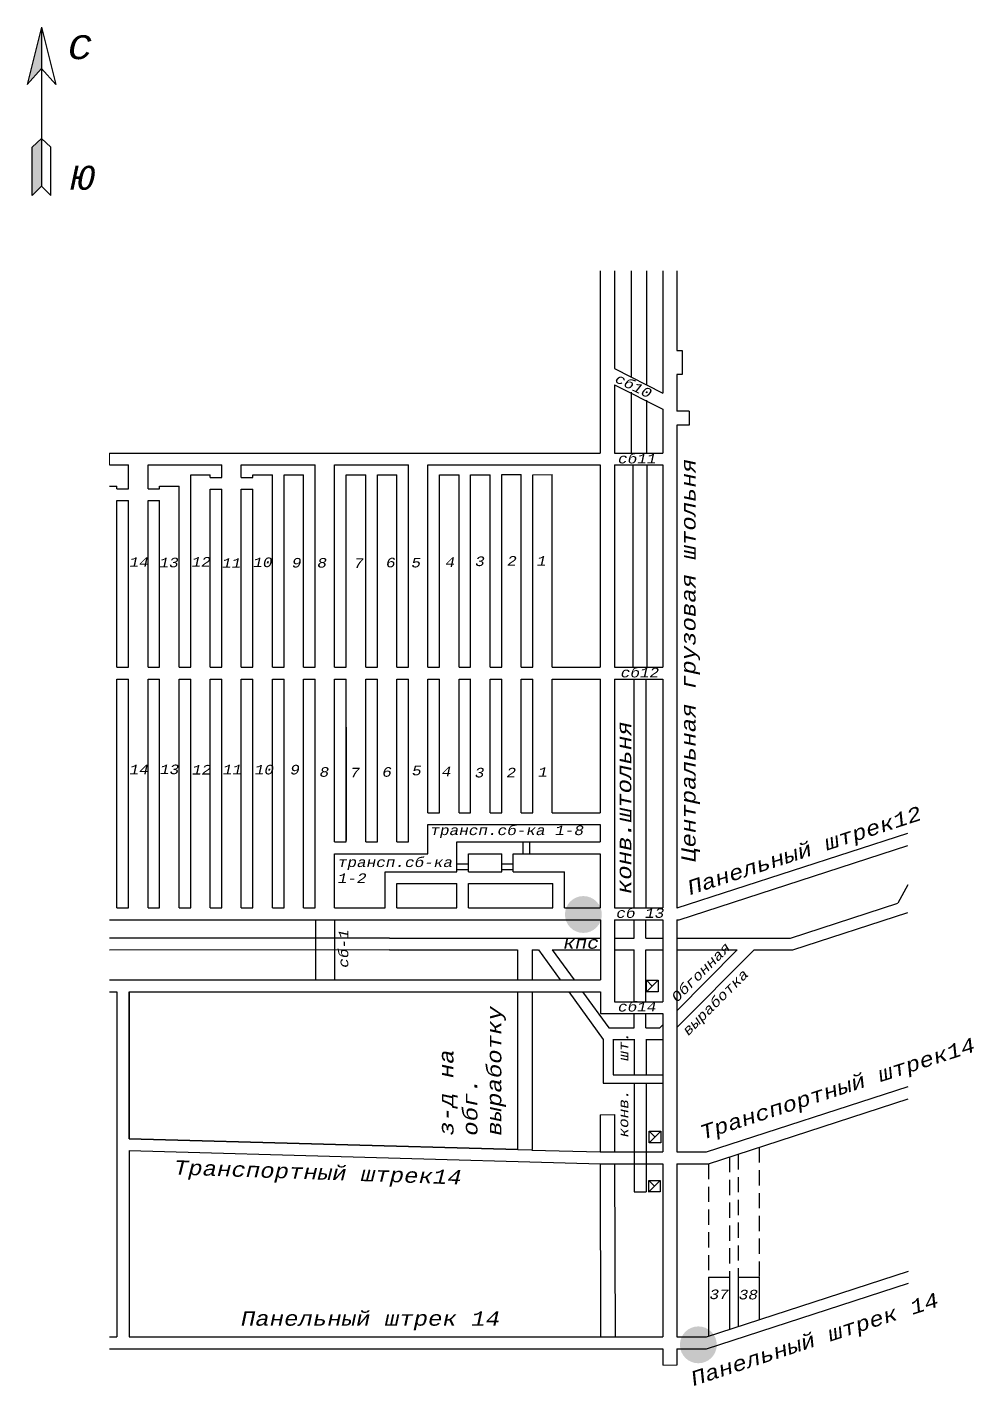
# Model space of a CAD drawing. Header units: millimetres. Extents: x 61 to 572, y 11 to 400.
# Drawn here: x 374.5 to 572.2, y 109.1 to 392.8 of the extents above; entities that cross this region are included whole.
import ezdxf

# ---------------------------------------------------------------- set-up
doc = ezdxf.new("R2010")
doc.units = ezdxf.units.MM
doc.linetypes.add('HIDDEN2', pattern=[4.7625, 3.175, -1.5875])
doc.layers.get('0').update_dxf_attribs({"lineweight": 0})
for name, color, linetype in [('Знаки подземные', 7, 'Continuous'), ('Надписи', 7, 'Continuous'), ('План', 7, 'Continuous'), ('ППЗ двери', 7, 'Continuous'), ('Раскраска позиций ПЛА', 7, 'Continuous'), ('Трубопроводы', 7, 'Continuous'), ('Усл. Обозначения', 7, 'Continuous')]:
    doc.layers.add(name, color=color, linetype=linetype)
doc.layers.add('ФЗ вода', color=1, linetype='Continuous', lineweight=40)
doc.styles.add('TXTRUS', font='TXTRUS.shx', dxfattribs={"height": 2})

msp = doc.modelspace()

# ---------------------------------------------------------------- hatches: boundary and pattern name
at = {"layer": 'План'}
h = msp.add_hatch(color=2, dxfattribs=at)
edge = h.paths.add_edge_path()
edge.add_arc((514.68, 117.71), 3.85, 0, 360)
at = {"layer": 'Раскраска позиций ПЛА', "lineweight": 30}
msp.add_hatch(color=256, dxfattribs=at).paths.add_polyline_path([(374.51, 380.85), (377.5, 384.23), (377.5, 392.83)])
at = {"layer": 'Раскраска позиций ПЛА', "lineweight": -2}
msp.add_hatch(color=256, dxfattribs=at).paths.add_polyline_path([(375.54, 357.69), (377.5, 359.64), (377.5, 369.58), (375.54, 367.77)])
at = {"layer": 'ФЗ вода'}
h = msp.add_hatch(color=2, dxfattribs=at)
edge = h.paths.add_edge_path()
edge.add_arc((490.67, 207.56), 3.85, 0, 360)

# ---------------------------------------------------------------- linework, layer by layer
for p, q in [((391.69, 303.92), (391.69, 301.44)), ((507.27, 113.45), (510.2, 113.45))]:
    msp.add_line(p, q)
at = {"layer": 'Знаки подземные', "color": 5}
msp.add_line((434.72, 195), (434.72, 193.89), dxfattribs=at)
at = {"layer": 'Знаки подземные', "color": 0}
msp.add_line((434.72, 195), (434.72, 193.89), dxfattribs=at)
at = {"layer": 'План', "lineweight": -2}
for p, q in [((377.5, 369.58), (379.46, 367.79)), ((379.46, 357.68), (379.46, 367.79)), ((377.5, 359.64), (379.46, 357.68))]:
    msp.add_line(p, q, dxfattribs=at)
at = {"layer": 'План', "color": 0}
for p, q in [((494.2, 341.99), (494.2, 303.92)), ((497.15, 341.99), (497.15, 321.53)), ((507.25, 341.99), (507.25, 316.42)), ((510.2, 341.99), (510.2, 325.29)), ((497.17, 318.16), (497.15, 303.92)), ((507.24, 313.05), (507.25, 303.92)), ((512.79, 312.69), (510.2, 312.69)), ((512.79, 309.75), (510.2, 309.75)), ((510.2, 309.75), (510.2, 286.95)), ((494.2, 301.44), (494.2, 259.17)), ((497.15, 301.44), (497.15, 259.17)), ((507.25, 301.44), (507.25, 259.17)), ((510.2, 286.95), (510.2, 208.94)), ((494.2, 256.68), (494.2, 228.82)), ((497.15, 256.68), (497.15, 208.94)), ((507.26, 256.68), (507.25, 208.94)), ((494.2, 226.33), (494.2, 222.71)), ((494.2, 220.22), (494.2, 208.94)), ((438.72, 208.94), (449.25, 208.94)), ((451.68, 208.94), (464.25, 208.94)), ((466.68, 208.94), (484.27, 208.94)), ((391.69, 206.45), (494.21, 206.45)), ((494.21, 206.45), (494.21, 193.89)), ((497.15, 206.45), (497.15, 189.35)), ((507.26, 206.45), (507.26, 189.35)), ((510.2, 206.45), (510.2, 157.98)), ((450.17, 202.63), (391.69, 202.63)), ((450.17, 202.63), (494.21, 202.63)), ((450.17, 200.17), (391.69, 200.12)), ((450.17, 200.17), (476.88, 200.17)), ((391.69, 193.89), (494.21, 193.89)), ((391.69, 191.41), (393.25, 191.41)), ((395.8, 191.41), (494.21, 191.41)), ((494.21, 191.41), (494.21, 186.89)), ((507.26, 186.89), (507.26, 174.08)), ((507.26, 172.35), (507.26, 157.98)), ((507.26, 155.49), (507.26, 119.37)), ((510.2, 155.49), (510.2, 119.37)), ((507.26, 116.89), (507.27, 113.45)), ((510.2, 116.89), (510.2, 113.45))]:
    msp.add_line(p, q, dxfattribs=at)
at = {"layer": 'План'}
for p, q in [((500.67, 341.99), (500.67, 319.75)), ((503.88, 341.99), (503.88, 318.12)), ((497.16, 321.53), (507.23, 316.42)), ((497.17, 318.16), (507.24, 313.05)), ((510.2, 320.29), (510.2, 312.69)), ((500.67, 316.65), (500.67, 304)), ((503.87, 314.93), (503.87, 303.79)), ((512.79, 312.69), (512.79, 309.75)), ((391.69, 303.92), (494.2, 303.92)), ((497.15, 303.92), (507.25, 303.92)), ((391.69, 301.44), (395.68, 301.44)), ((395.68, 296.47), (395.68, 301.44)), ((399.75, 296.47), (399.75, 301.44)), ((399.75, 301.44), (415.17, 301.43)), ((415.17, 298.84), (415.17, 301.43)), ((419.23, 301.44), (434.65, 301.44)), ((419.23, 298.84), (419.23, 301.43)), ((434.65, 259.17), (434.65, 301.44)), ((438.72, 259.17), (438.72, 301.45)), ((438.72, 301.44), (454.14, 301.44)), ((454.14, 259.17), (454.14, 301.45)), ((458.2, 259.17), (458.2, 301.45)), ((458.2, 301.44), (494.2, 301.44)), ((497.15, 301.44), (507.25, 301.44)), ((501.1, 259.18), (501.1, 301.44)), ((503.93, 301.44), (503.93, 274.98)), ((408.67, 299.36), (412.74, 299.36)), ((408.67, 298.83), (408.67, 299.36)), ((408.67, 259.17), (408.67, 298.83)), ((412.74, 298.83), (412.74, 299.36)), ((412.74, 298.84), (415.17, 298.84)), ((419.23, 298.84), (421.66, 298.84)), ((421.66, 299.36), (425.73, 299.36)), ((421.66, 298.83), (421.66, 299.36)), ((425.73, 298.83), (425.73, 299.36)), ((425.73, 259.17), (425.73, 298.83)), ((428.16, 259.17), (428.16, 299.39)), ((428.16, 299.39), (432.22, 299.39)), ((432.22, 259.17), (432.22, 299.39)), ((441.15, 259.17), (441.15, 299.39)), ((441.15, 299.39), (445.21, 299.39)), ((445.21, 259.17), (445.21, 299.39)), ((447.64, 259.17), (447.64, 299.39)), ((447.64, 299.39), (451.71, 299.39)), ((451.71, 259.17), (451.71, 299.39)), ((460.63, 259.17), (460.63, 299.39)), ((460.63, 299.39), (464.7, 299.39)), ((464.7, 259.17), (464.7, 299.39)), ((467.13, 259.17), (467.13, 299.39)), ((467.13, 299.39), (471.19, 299.39)), ((471.19, 259.17), (471.19, 299.39)), ((473.62, 259.17), (473.62, 299.4)), ((473.62, 299.4), (477.69, 299.4)), ((477.69, 259.17), (477.69, 299.4)), ((480.12, 259.17), (480.12, 299.35)), ((484.18, 259.17), (484.18, 299.4)), ((391.69, 296.99), (393.25, 296.99)), ((393.25, 296.47), (393.25, 296.99)), ((393.25, 296.47), (395.68, 296.47)), ((399.75, 296.47), (402.17, 296.47)), ((402.17, 297), (406.23, 297)), ((402.17, 296.47), (402.17, 297)), ((406.23, 296.47), (406.23, 297)), ((406.24, 259.17), (406.24, 296.45)), ((412.74, 259.17), (412.74, 296.36)), ((412.74, 296.35), (415.17, 296.35)), ((415.17, 259.17), (415.17, 296.35)), ((419.23, 259.17), (419.23, 296.35)), ((419.23, 296.35), (421.66, 296.35)), ((421.66, 259.17), (421.66, 296.36)), ((393.25, 293.98), (395.68, 293.98)), ((393.25, 259.17), (393.25, 293.98)), ((395.68, 259.17), (395.68, 293.98)), ((399.75, 293.98), (402.18, 293.98)), ((399.75, 259.17), (399.75, 293.98)), ((402.18, 259.17), (402.18, 293.98)), ((503.93, 274.98), (503.93, 259.02)), ((393.25, 259.17), (395.68, 259.17)), ((399.75, 259.17), (402.18, 259.17)), ((406.24, 259.17), (408.67, 259.17)), ((412.74, 259.17), (415.17, 259.17)), ((419.23, 259.17), (421.66, 259.17)), ((425.73, 259.17), (428.16, 259.17)), ((432.22, 259.17), (434.65, 259.17)), ((438.72, 259.17), (441.15, 259.17)), ((445.21, 259.17), (447.66, 259.17)), ((451.71, 259.17), (454.14, 259.17)), ((458.2, 259.17), (460.63, 259.17)), ((464.7, 259.17), (467.13, 259.17)), ((471.19, 259.17), (473.64, 259.17)), ((477.69, 259.17), (480.12, 259.17)), ((484.18, 259.17), (494.2, 259.17)), ((497.15, 259.17), (507.25, 259.17)), ((393.25, 208.94), (393.25, 256.68)), ((393.25, 256.68), (395.68, 256.68)), ((395.68, 208.94), (395.68, 256.68)), ((399.75, 208.94), (399.75, 256.68)), ((399.75, 256.68), (402.18, 256.68)), ((402.18, 208.94), (402.18, 256.68)), ((406.24, 208.94), (406.24, 256.68)), ((406.24, 256.68), (408.67, 256.68)), ((408.67, 208.94), (408.67, 256.68)), ((412.74, 208.94), (412.74, 256.68)), ((412.74, 256.68), (415.17, 256.68)), ((415.17, 208.94), (415.17, 256.68)), ((419.23, 208.94), (419.23, 256.68)), ((419.23, 256.68), (421.66, 256.68)), ((421.66, 208.94), (421.66, 256.68)), ((425.73, 208.94), (425.73, 256.68)), ((425.73, 256.68), (428.16, 256.68)), ((428.16, 208.94), (428.16, 256.68)), ((432.22, 208.94), (432.22, 256.68)), ((432.22, 256.68), (434.65, 256.68)), ((434.65, 208.94), (434.65, 256.68)), ((438.72, 222.71), (438.72, 256.68)), ((438.72, 256.68), (441.15, 256.68)), ((441.15, 222.71), (441.15, 256.68)), ((445.21, 222.71), (445.21, 256.68)), ((445.21, 256.68), (447.66, 256.68)), ((447.64, 222.71), (447.64, 256.68)), ((451.71, 222.71), (451.71, 256.68)), ((451.71, 256.68), (454.14, 256.68)), ((454.14, 222.71), (454.14, 256.68)), ((458.2, 228.82), (458.2, 256.68)), ((458.2, 256.68), (460.63, 256.68)), ((460.63, 228.82), (460.63, 256.68)), ((464.7, 228.82), (464.7, 256.68)), ((464.7, 256.68), (467.15, 256.68)), ((467.13, 228.82), (467.13, 256.68)), ((471.19, 228.82), (471.19, 256.68)), ((471.19, 256.68), (473.62, 256.68)), ((473.62, 228.82), (473.62, 256.68)), ((477.69, 228.82), (477.69, 256.68)), ((477.69, 256.68), (480.13, 256.68)), ((480.12, 228.82), (480.12, 256.68)), ((484.18, 228.82), (484.18, 256.68)), ((484.18, 256.68), (494.21, 256.68)), ((497.15, 256.68), (507.26, 256.68)), ((501.25, 229.85), (501.25, 256.77)), ((503.75, 229.96), (503.75, 256.77)), ((501.25, 208.94), (501.25, 229.85)), ((503.75, 208.94), (503.75, 229.96)), ((458.21, 228.82), (460.63, 228.82)), ((464.7, 228.82), (467.13, 228.82)), ((471.19, 228.82), (473.62, 228.82)), ((477.69, 228.82), (480.12, 228.82)), ((484.18, 228.82), (494.2, 228.82)), ((458.21, 226.33), (494.2, 226.33)), ((458.21, 220.22), (458.21, 226.33)), ((510.28, 208.94), (558.44, 224.57)), ((438.72, 222.71), (441.15, 222.71)), ((445.21, 222.71), (447.64, 222.71)), ((451.71, 222.71), (454.14, 222.71)), ((464.25, 222.71), (494.2, 222.71)), ((464.25, 216.5), (464.25, 222.71)), ((510.69, 206.45), (558.44, 221.95)), ((438.72, 220.22), (458.21, 220.22)), ((438.72, 208.94), (438.72, 220.22)), ((466.68, 220.22), (473.61, 220.22)), ((466.68, 216.5), (466.68, 220.22)), ((473.61, 216.5), (473.61, 220.22)), ((476.04, 216.5), (476.04, 220.22)), ((476.04, 220.22), (494.2, 220.22)), ((449.25, 208.94), (449.25, 216.5)), ((449.25, 216.5), (464.25, 216.5)), ((466.68, 216.5), (473.61, 216.5)), ((476.04, 216.5), (486.71, 216.5)), ((486.71, 208.94), (486.71, 216.5)), ((451.68, 208.94), (451.68, 214.01)), ((451.68, 214.01), (464.25, 214.01)), ((464.25, 208.94), (464.25, 214.01)), ((466.68, 208.94), (466.68, 214.01)), ((466.68, 214.01), (484.27, 214.01)), ((484.27, 208.94), (484.27, 214.01)), ((558.45, 213.76), (556.35, 209.91)), ((393.25, 208.94), (395.68, 208.94)), ((399.75, 208.94), (402.18, 208.94)), ((406.24, 208.94), (408.67, 208.94)), ((412.74, 208.94), (415.17, 208.94)), ((419.23, 208.94), (421.66, 208.94)), ((425.73, 208.94), (428.16, 208.94)), ((432.22, 208.94), (434.65, 208.94)), ((486.71, 208.94), (494.2, 208.94)), ((497.15, 208.94), (507.25, 208.94)), ((510.2, 208.94), (510.28, 208.94)), ((533.93, 202.63), (556.35, 209.91)), ((534.39, 200.17), (558.46, 207.98)), ((497.15, 206.45), (507.26, 206.45)), ((501.28, 202.63), (501.28, 206.45)), ((503.74, 202.63), (503.74, 206.45)), ((510.2, 206.45), (510.69, 206.45)), ((497.15, 202.63), (501.28, 202.63)), ((503.74, 202.63), (507.26, 202.63)), ((510.2, 202.63), (533.93, 202.63)), ((476.88, 200.17), (476.88, 193.89)), ((479.96, 200.17), (479.96, 193.89)), ((479.96, 200.17), (481.28, 200.17)), ((481.28, 200.17), (485.82, 193.89)), ((484.18, 200.17), (488.72, 193.89)), ((484.18, 200.17), (494.21, 200.17)), ((497.15, 200.17), (501.28, 200.17)), ((501.28, 189.35), (501.28, 200.17)), ((503.74, 200.17), (507.26, 200.17)), ((503.74, 189.35), (503.74, 200.17)), ((510.2, 200.17), (522.82, 200.17)), ((526.32, 200.17), (510.2, 183.96)), ((522.82, 200.17), (510.2, 187.47)), ((526.32, 200.17), (534.39, 200.17)), ((393.25, 191.41), (393.25, 160.82)), ((393.25, 191.41), (393.25, 160.82)), ((395.8, 191.41), (395.8, 160.75)), ((395.8, 160.75), (395.8, 191.41)), ((476.88, 191.36), (476.88, 191.41)), ((476.88, 191.36), (476.88, 158.47)), ((479.96, 191.36), (479.96, 191.41)), ((479.96, 191.36), (479.96, 158.47)), ((487.62, 191.41), (494.83, 181.43)), ((490.52, 191.41), (495.96, 183.89)), ((497.15, 189.35), (507.26, 189.35)), ((494.21, 186.89), (507.26, 186.89)), ((501.28, 183.89), (501.28, 186.89)), ((503.74, 183.89), (503.74, 186.89)), ((507.26, 184.52), (506.64, 183.89)), ((507.26, 186.89), (507.26, 157.98)), ((495.96, 183.89), (501.28, 183.89)), ((503.74, 183.89), (506.64, 183.89)), ((510.2, 183.96), (510.2, 157.98)), ((494.83, 181.43), (494.86, 181.43)), ((494.83, 181.43), (494.83, 172.32)), ((496.84, 181.43), (501.39, 181.43)), ((496.86, 181.48), (496.86, 174.11)), ((503.76, 181.43), (507.26, 181.43)), ((496.86, 174.11), (507.27, 174.11)), ((507.26, 174.11), (507.26, 172.32)), ((494.83, 172.32), (507.32, 172.32)), ((516.38, 157.98), (558.51, 171.65)), ((516.79, 155.49), (558.51, 169.04)), ((494.19, 165.76), (497.14, 165.77)), ((494.19, 165.76), (494.2, 157.98)), ((497.14, 165.77), (497.14, 157.98)), ((393.25, 160.82), (393.25, 158.34)), ((395.8, 160.75), (476.98, 158.46)), ((476.98, 158.46), (395.8, 160.75)), ((393.25, 158.34), (393.25, 119.36)), ((395.8, 158.27), (494.21, 155.49)), ((395.8, 158.27), (395.8, 119.36)), ((476.98, 158.46), (479.94, 158.43)), ((479.96, 158.47), (479.93, 158.38)), ((479.93, 158.38), (494.2, 157.98)), ((494.2, 157.98), (507.26, 157.98)), ((510.2, 157.98), (516.38, 157.98)), ((494.2, 155.49), (494.23, 119.4)), ((494.21, 155.49), (507.26, 155.49)), ((497.14, 155.49), (497.34, 119.39)), ((507.26, 155.49), (507.26, 129.37)), ((510.2, 155.49), (516.79, 155.49)), ((510.2, 155.49), (510.2, 119.37)), ((516.38, 119.37), (558.56, 133.06)), ((516.38, 116.89), (558.56, 130.58)), ((516.8, 131.85), (521.18, 131.87)), ((516.8, 131.85), (516.8, 119.51)), ((521.18, 131.87), (521.18, 120.93)), ((522.99, 131.87), (522.98, 121.52)), ((522.99, 131.87), (527.39, 131.87)), ((527.39, 131.87), (527.39, 122.95)), ((391.69, 119.36), (393.25, 119.36)), ((395.8, 119.36), (507.26, 119.37)), ((510.2, 119.37), (516.38, 119.37)), ((391.69, 116.89), (507.26, 116.89)), ((510.2, 116.89), (516.38, 116.89))]:
    msp.add_line(p, q, dxfattribs=at)
at = {"layer": 'План', "linetype": 'HIDDEN2'}
for p, q in [((527.39, 158.93), (527.39, 131.87)), ((521.18, 156.92), (521.18, 131.87)), ((523.01, 157.51), (522.99, 131.87)), ((516.79, 155.49), (516.8, 131.85))]:
    msp.add_line(p, q, dxfattribs=at)
at = {"layer": 'План'}
for points in [[(503.85, 193.84), (506.27, 193.84), (506.27, 191.42), (503.85, 191.42)], [(504.44, 162.32), (506.86, 162.32), (506.86, 159.89), (504.44, 159.89)], [(504.31, 152.05), (506.73, 152.05), (506.73, 149.62), (504.31, 149.62)]]:
    msp.add_lwpolyline(points, close=True, dxfattribs=at)
at = {"layer": 'ППЗ двери'}
for p, q in [((478, 222.71), (478, 220.22)), ((479.45, 222.71), (479.45, 220.22)), ((464.25, 218.11), (466.67, 218.11)), ((464.25, 216.95), (466.67, 216.95)), ((473.61, 216.95), (476.04, 216.95)), ((473.64, 218.11), (476.04, 218.11))]:
    msp.add_line(p, q, dxfattribs=at)
at = {"layer": 'Раскраска позиций ПЛА', "lineweight": 30}
for p, q in [((377.5, 392.83), (374.51, 380.85)), ((377.5, 392.83), (377.5, 359.64)), ((377.5, 392.83), (380.51, 380.85)), ((374.51, 380.85), (377.49, 384.22)), ((377.49, 384.22), (380.51, 380.85))]:
    msp.add_line(p, q, dxfattribs=at)
at = {"layer": 'Раскраска позиций ПЛА', "lineweight": -2}
for p, q in [((375.57, 367.8), (377.5, 369.58)), ((375.54, 357.69), (375.54, 367.77)), ((377.5, 359.64), (375.54, 357.69)), ((503.8, 157.98), (507.26, 157.98))]:
    msp.add_line(p, q, dxfattribs=at)
at = {"layer": 'Раскраска позиций ПЛА'}
for p, q in [((480.12, 299.35), (484.18, 299.4)), ((506.27, 193.85), (503.84, 191.41)), ((503.85, 193.84), (505.04, 192.62)), ((504.74, 191.49), (504.75, 191.49)), ((501.27, 181.51), (501.27, 174.08)), ((503.8, 181.51), (503.8, 174.07)), ((501.27, 172.33), (501.27, 149.65)), ((503.8, 172.35), (503.8, 149.65)), ((506.86, 162.32), (504.43, 159.88)), ((504.44, 162.31), (505.63, 161.09)), ((506.73, 152.05), (504.3, 149.61)), ((504.31, 152.04), (505.5, 150.82))]:
    msp.add_line(p, q, dxfattribs=at)
at = {"layer": 'Раскраска позиций ПЛА', "color": 2}
msp.add_line((477.73, 239.69), (477.62, 239.69), dxfattribs=at)
at = {"layer": 'Раскраска позиций ПЛА', "color": 21}
msp.add_line((497.1, 208.97), (497.1, 208.97), dxfattribs=at)
at = {"layer": 'Раскраска позиций ПЛА', "color": 0}
for p, q in [((434.72, 206.5), (434.72, 193.88)), ((438.71, 206.45), (438.71, 193.89)), ((501.27, 149.65), (503.8, 149.65))]:
    msp.add_line(p, q, dxfattribs=at)
at = {"layer": 'Трубопроводы'}
msp.add_line((441.16, 246.66), (441.16, 223.02), dxfattribs=at)
at = {"layer": 'Усл. Обозначения'}
for p, q in [((510.17, 325.29), (511.28, 325.29)), ((511.28, 325.29), (511.27, 320.29)), ((511.27, 320.29), (510.16, 320.29))]:
    msp.add_line(p, q, dxfattribs=at)

# ---------------------------------------------------------------- texts
at = {"layer": 'Надписи', "style": 'TXTRUS'}
for s, insert, char_height, width, attachment_point, rotation in [('{\\fCourier New|b0|i1|c204|p49;сб10}', (497.99, 320.61), 2, 9.5608, 1, 333.8318), ('{\\fCourier New|b0|i1|c204|p49;Центральная грузовая штольня}', (511.1, 218.55), 3, 124.6, 1, 90), ('{\\fCourier New|b0|i1|c204|p49;конв.штольня }', (497.67, 211.81), 3, 43.2752, 1, 90), ('{\\fCourier New|b0|i1|c204|p49;Панельный штрек12}', (512.04, 214.47), 3, 121.7, 1, 18), ('{\\fCourier New|b0|i1|c204|p49;сб-1}', (440.58, 200.45), 2, 10.4, 5, 90), ('{\\fCourier New|b0|i1|c204|p49;Обгонная }', (508.83, 190.55), 2, 86.7, 1, 45), ('{\\fCourier New|b0|i1|c204|p49;выработка}', (511.16, 183.59), 2, 81.6, 1, 45), ('{\\fCourier New|b0|i1|c204|p49;з-д на обг. выработку}', (460.54, 161.36), 3, 30.4941, 1, 90), ('{\\fCourier New|b0|i1|c204|p49;конв.   шт.\\H1.25x; }', (498.05, 161), 2, 41.2, 1, 90), ('{\\fCourier New|b0|i1|c204|p49;Транспортный штрек14}', (514.66, 163.35), 3, 83.4, 1, 18), ('{\\fCourier New|b0|i1|c204|p49;Транспортный штрек14}', (405.22, 156.27), 3, 155.8, 1, 358), ('{\\fCourier New|b0|i1|c204|p49;Панельный штрек 14}', (512.75, 111.96), 3, 83.4, 1, 18)]:
    msp.add_mtext(s, dxfattribs=dict(at, insert=insert, char_height=char_height, width=width, attachment_point=attachment_point, rotation=rotation))
for s, insert, char_height, width, attachment_point in [('{\\fCourier New|b0|i1|c204|p49;сб11}', (497.91, 303.75), 2, 10.0789, 1), ('{\\fCourier New|b0|i1|c204|p49;14}', (397.9, 281.16), 2, 5.6, 5), ('{\\fCourier New|b0|i1|c204|p49;13}', (404.15, 281.04), 2, 5.6, 5), ('{\\fCourier New|b0|i1|c204|p49;12}', (410.87, 281.19), 2, 5.6, 5), ('{\\fCourier New|b0|i1|c204|p49;11}', (417.21, 280.95), 2, 5.6, 5), ('{\\fCourier New|b0|i1|c204|p49;10}', (423.73, 281.08), 2, 5.6, 5), ('{\\fCourier New|b0|i1|c204|p49;9}', (430.79, 280.99), 2, 4.2, 5), ('{\\fCourier New|b0|i1|c204|p49;8}', (435.1, 281.99), 2, 4.2, 1), ('{\\fCourier New|b0|i1|c204|p49;7}', (443.75, 280.91), 2, 4.2, 5), ('{\\fCourier New|b0|i1|c204|p49;6}', (450.44, 281.03), 2, 4.2, 5), ('{\\fCourier New|b0|i1|c204|p49;5}', (454.75, 282.03), 2, 4.2, 1), ('{\\fCourier New|b0|i1|c204|p49;4}', (461.87, 282.15), 2, 4.2, 1), ('{\\fCourier New|b0|i1|c204|p49;3}', (468.07, 282.31), 2, 4.2, 1), ('{\\fCourier New|b0|i1|c204|p49;2}', (474.76, 282.39), 2, 4.2, 1), ('{\\fCourier New|b0|i1|c204|p49;1}', (480.96, 282.39), 2, 4.2, 1), ('{\\fCourier New|b0|i1|c204|p49;сб12}', (498.47, 259.07), 2, 10.9705, 1), ('{\\fCourier New|b0|i1|c204|p49;14}', (397.9, 237.85), 2, 5.6, 5), ('{\\fCourier New|b0|i1|c204|p49;13}', (404.25, 237.85), 2, 5.6, 5), ('{\\fCourier New|b0|i1|c204|p49;12}', (410.97, 237.79), 2, 5.6, 5), ('{\\fCourier New|b0|i1|c204|p49;11}', (417.38, 237.85), 2, 5.6, 5), ('{\\fCourier New|b0|i1|c204|p49;10}', (424.04, 237.79), 2, 5.6, 5), ('{\\fCourier New|b0|i1|c204|p49;9}', (430.45, 237.79), 2, 4.2, 5), ('{\\fCourier New|b0|i1|c204|p49;8}', (435.57, 238.32), 2, 4.2, 1), ('{\\fCourier New|b0|i1|c204|p49;6}', (449.66, 237.31), 2, 4.2, 5), ('{\\fCourier New|b0|i1|c204|p49;5}', (454.88, 238.62), 2, 3.2939, 1), ('{\\fCourier New|b0|i1|c204|p49;4}', (461.09, 238.43), 2, 4.2, 1), ('{\\fCourier New|b0|i1|c204|p49;1}', (481.23, 238.32), 2, 3.1549, 1), ('{\\fCourier New|b0|i1|c204|p49;7}', (442.97, 237.19), 2, 4.2, 5), ('{\\fCourier New|b0|i1|c204|p49;3}', (467.99, 238.18), 2, 3.5023, 1), ('{\\fCourier New|b0|i1|c204|p49;2}', (474.61, 238.18), 2, 3.5702, 1), ('{\\fCourier New|b0|i1|c204|p49;трансп.сб-ка 1-8}', (458.71, 226.14), 2, 38.9581, 1), ('{\\fCourier New|b0|i1|c204|p49;трансп.сб-ка    1-2}', (439.38, 219.47), 2, 10.4, 1), ('{\\fCourier New|b0|i1|c204|p49;сб 13}', (497.54, 208.86), 2, 11.1718, 1), ('{\\fCourier New|b0|i1|c204|p49;кпс }', (486.44, 202.92), 2.5, 54.4756, 1), ('{\\fCourier New|b0|i1|c204|p49;сб14}', (497.9, 189.31), 2, 10.2, 1), ('{\\fCourier New|b0|i1|c204|p49;37}', (519.02, 128.24), 2, 5.6, 5), ('{\\fCourier New|b0|i1|c204|p49;38}', (525.12, 128.18), 2, 5.6, 5), ('{\\fCourier New|b0|i1|c204|p49;Панельный штрек 14}', (419.15, 124.7), 3, 127.7, 1)]:
    msp.add_mtext(s, dxfattribs=dict(at, insert=insert, char_height=char_height, width=width, attachment_point=attachment_point))
at = {"layer": 'Раскраска позиций ПЛА', "lineweight": -2, "char_height": 5, "width": 28.2, "attachment_point": 1, "style": 'TXTRUS'}
for s, insert in [('{\\fCourier New|b0|i1|c204|p49;С}', (382.99, 391.15)), ('{\\fCourier New|b0|i1|c204|p49;Ю}', (383.61, 363.89))]:
    msp.add_mtext(s, dxfattribs=dict(at, insert=insert))

doc.saveas('drawing.dxf')
